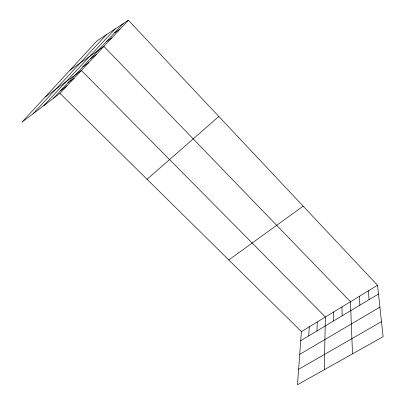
<?xml version="1.0" encoding="UTF-8"?>
<svg xmlns="http://www.w3.org/2000/svg" width="405" height="405" viewBox="0 0 405 405"><rect width="100%" height="100%" fill="white"/><g stroke="black" fill="none" stroke-linecap="round" stroke-linejoin="round"><path stroke-width="0.61" d="M333.609 320.947L333.619 311.982M324.309 369.694L325.382 316.993L81.364 70.475L45.249 96.952M316.918 330.971L317.267 321.929M308.757 335.872L309.268 326.794M59.955 93.342L301.391 331.594L297.483 384.75L383.105 336.687L377.536 285.257L128.37 20.25L97.119 40.768L21.895 122.239L59.955 93.342L128.37 20.25M33.099 113.739L106.388 34.683M43.826 105.589L115.212 28.892M53.531 98.218L123.145 23.682M147.04 179.278L218.837 116.468M60.659 90.588L66.972 85.845M67.908 82.828L74.105 78.226M228.795 259.954L303.153 206.145M82.792 66.891L88.741 62.588M90.431 58.71L96.253 54.569M70.004 70.136L103.893 46.403L350.467 301.725L352.502 353.864M106.363 41.649L111.901 37.847M114.676 32.749L120.062 29.13M301.391 331.594L377.536 285.257M300.718 340.696L378.483 294M299.715 354.35L379.905 307.167M298.617 369.299L381.475 321.651M368.368 290.83L369.107 299.629M359.346 296.323L359.888 305.167M341.977 306.889L342.144 315.819"/></g></svg>
